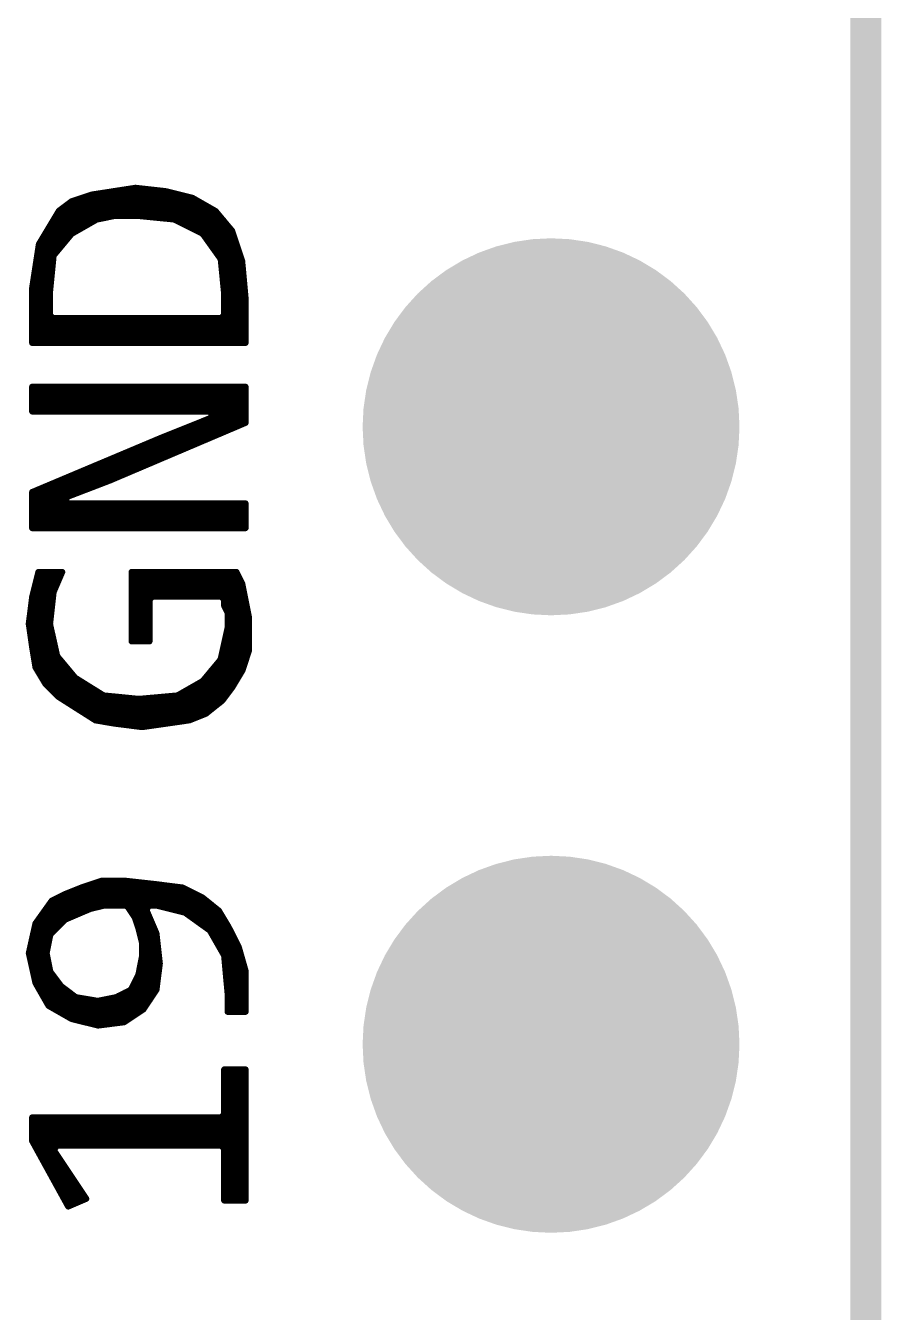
# Model space of a CAD drawing. Extents: x 491.8 to 537.2, y 395.3 to 465.5.
# Drawn here: x 524.48 to 528, y 428.13 to 433.42 of the extents above; entities that cross this region are included whole.
import ezdxf

# ---------------------------------------------------------------- set-up
doc = ezdxf.new("R2010")
doc.units = 0
doc.header["$MEASUREMENT"] = 0
doc.layers.get('0').update_dxf_attribs({"linetype": 'CONTINUOUS'})
doc.layers.add('SILKSCREENTOP_P', color=251, linetype='CONTINUOUS')

# ---------------------------------------------------------------- blocks, each defined once
blk = doc.blocks.new('ROUND_1')
at = {"const_width": 0.0127}
blk.add_lwpolyline([(-0.00635, 0, 1), (0.00635, 0, 1)], format="xyb", close=True, dxfattribs=at)
blk = doc.blocks.new('ROUND_370')
at = {"const_width": 0.77546}
blk.add_lwpolyline([(-0.38773, 0, 1), (0.38773, 0, 1)], format="xyb", close=True, dxfattribs=at)

msp = doc.modelspace()

# ---------------------------------------------------------------- linework, layer by layer
at = {"const_width": 0.127}
msp.add_lwpolyline([(527.940016, 447.259964), (527.940016, 400.99996)], dxfattribs=at)
at = {"layer": 'SILKSCREENTOP_P', "const_width": 0.0254}
for points in [[(524.934688, 432.753262), (524.75384, 432.725322)], [(524.7894, 432.625754), (524.7894, 432.73091)], [(524.8148, 432.630834), (524.8148, 432.73472)], [(524.8402, 432.635914), (524.8402, 432.738784)], [(524.8656, 432.637692), (524.8656, 432.742594)], [(524.891, 432.637692), (524.891, 432.746404)], [(524.9164, 432.637692), (524.9164, 432.750468)], [(525.059148, 432.739292), (524.934688, 432.753262)], [(524.9418, 432.637692), (524.9418, 432.7525)], [(524.9672, 432.63566), (524.9672, 432.749452)], [(524.9926, 432.63312), (524.9926, 432.746658)], [(525.018, 432.63058), (525.018, 432.743864)], [(525.0434, 432.62804), (525.0434, 432.74107)], [(525.169384, 432.71186), (525.059148, 432.739292)], [(525.0688, 432.6255), (525.0688, 432.737006)], [(525.0942, 432.622706), (525.0942, 432.730656)], [(524.672306, 432.698144), (524.619474, 432.65852)], [(524.6624, 432.552602), (524.6624, 432.690778)], [(524.75384, 432.725322), (524.672306, 432.698144)], [(524.6878, 432.573176), (524.6878, 432.703478)], [(524.7132, 432.587654), (524.7132, 432.71186)], [(524.7386, 432.602132), (524.7386, 432.720242)], [(524.764, 432.616864), (524.764, 432.726846)], [(525.1196, 432.610006), (525.1196, 432.724306)], [(525.145, 432.597306), (525.145, 432.717956)], [(525.264634, 432.65725), (525.169384, 432.71186)], [(525.1704, 432.584606), (525.1704, 432.711098)], [(525.1958, 432.571906), (525.1958, 432.69662)], [(525.2212, 432.549808), (525.2212, 432.682142)], [(524.619474, 432.65852), (524.537178, 432.521614)], [(524.6116, 432.491642), (524.6116, 432.645566)], [(524.637, 432.522122), (524.637, 432.671728)], [(524.7767, 432.623214), (524.847058, 432.637438)], [(524.847058, 432.637438), (524.849598, 432.637692)], [(524.849598, 432.637692), (524.948404, 432.637692)], [(524.948404, 432.637692), (524.949674, 432.637438)], [(524.949674, 432.637438), (525.090898, 432.623468)], [(525.090898, 432.623468), (525.095216, 432.622198)], [(525.2466, 432.514248), (525.2466, 432.667664)], [(525.332198, 432.576224), (525.264634, 432.65725)], [(525.272, 432.478688), (525.272, 432.648614)], [(524.5862, 432.361594), (524.5862, 432.603148)], [(524.674084, 432.565302), (524.77289, 432.62169)], [(524.77289, 432.62169), (524.7767, 432.623214)], [(525.095216, 432.622198), (525.208246, 432.56581)], [(525.2974, 432.339242), (525.2974, 432.618134)], [(525.3228, 432.115468), (525.3228, 432.587654)], [(525.373346, 432.453034), (525.332198, 432.576224)], [(524.537178, 432.521614), (524.509492, 432.341782)], [(524.5608, 432.115468), (524.5608, 432.560984)], [(524.599916, 432.477672), (524.670528, 432.562508)], [(524.670528, 432.562508), (524.674084, 432.565302)], [(525.208246, 432.56581), (525.212818, 432.561746)], [(525.212818, 432.561746), (525.28343, 432.46294)], [(525.3482, 432.115468), (525.3482, 432.528472)], [(524.5354, 432.115468), (524.5354, 432.509422)], [(524.583152, 432.329844), (524.597122, 432.470814)], [(524.597122, 432.470814), (524.599916, 432.477672)], [(525.28343, 432.46294), (525.285716, 432.456844)], [(525.285716, 432.456844), (525.299686, 432.31562)], [(525.387316, 432.299872), (525.373346, 432.453034)], [(525.3736, 432.115468), (525.3736, 432.450494)], [(524.509492, 432.341782), (524.509492, 432.115468)], [(524.51, 432.115468), (524.51, 432.344322)], [(524.582898, 432.328574), (524.583152, 432.329844)], [(524.582898, 432.229768), (524.582898, 432.328574)], [(525.299686, 432.31562), (525.299686, 432.31435)], [(525.299686, 432.31435), (525.299686, 432.229768)], [(525.387316, 432.115468), (525.387316, 432.299872)], [(524.595598, 432.217068), (524.582898, 432.229768)], [(524.5862, 432.115468), (524.5862, 432.221386)], [(525.286986, 432.217068), (524.595598, 432.217068)], [(524.6116, 432.115468), (524.6116, 432.217068)], [(524.637, 432.115468), (524.637, 432.217068)], [(524.6624, 432.115468), (524.6624, 432.217068)], [(524.6878, 432.115468), (524.6878, 432.217068)], [(524.7132, 432.115468), (524.7132, 432.217068)], [(524.7386, 432.115468), (524.7386, 432.217068)], [(524.764, 432.115468), (524.764, 432.217068)], [(524.7894, 432.115468), (524.7894, 432.217068)], [(524.8148, 432.115468), (524.8148, 432.217068)], [(524.8402, 432.115468), (524.8402, 432.217068)], [(524.8656, 432.115468), (524.8656, 432.217068)], [(524.891, 432.115468), (524.891, 432.217068)], [(524.9164, 432.115468), (524.9164, 432.217068)], [(524.9418, 432.115468), (524.9418, 432.217068)], [(524.9672, 432.115468), (524.9672, 432.217068)], [(524.9926, 432.115468), (524.9926, 432.217068)], [(525.018, 432.115468), (525.018, 432.217068)], [(525.0434, 432.115468), (525.0434, 432.217068)], [(525.0688, 432.115468), (525.0688, 432.217068)], [(525.0942, 432.115468), (525.0942, 432.217068)], [(525.1196, 432.115468), (525.1196, 432.217068)], [(525.145, 432.115468), (525.145, 432.217068)], [(525.1704, 432.115468), (525.1704, 432.217068)], [(525.1958, 432.115468), (525.1958, 432.217068)], [(525.2212, 432.115468), (525.2212, 432.217068)], [(525.2466, 432.115468), (525.2466, 432.217068)], [(525.272, 432.115468), (525.272, 432.217068)], [(525.299686, 432.229768), (525.286986, 432.217068)], [(525.2974, 432.115468), (525.2974, 432.222402)], [(524.509492, 432.115468), (525.387316, 432.115468)], [(525.387316, 431.934874), (524.509492, 431.934874)], [(524.509492, 431.934874), (524.509492, 431.833274)], [(524.51, 431.833274), (524.51, 431.934874)], [(524.5354, 431.833274), (524.5354, 431.934874)], [(524.5608, 431.833274), (524.5608, 431.934874)], [(524.5862, 431.833274), (524.5862, 431.934874)], [(524.6116, 431.833274), (524.6116, 431.934874)], [(524.637, 431.833274), (524.637, 431.934874)], [(524.6624, 431.833274), (524.6624, 431.934874)], [(524.6878, 431.833274), (524.6878, 431.934874)], [(524.7132, 431.833274), (524.7132, 431.934874)], [(524.7386, 431.833274), (524.7386, 431.934874)], [(524.764, 431.833274), (524.764, 431.934874)], [(524.7894, 431.833274), (524.7894, 431.934874)], [(524.8148, 431.833274), (524.8148, 431.934874)], [(524.8402, 431.833274), (524.8402, 431.934874)], [(524.8656, 431.833274), (524.8656, 431.934874)], [(524.891, 431.833274), (524.891, 431.934874)], [(524.9164, 431.833274), (524.9164, 431.934874)], [(524.9418, 431.833274), (524.9418, 431.934874)], [(524.9672, 431.833274), (524.9672, 431.934874)], [(524.9926, 431.833274), (524.9926, 431.934874)], [(525.018, 431.833274), (525.018, 431.934874)], [(525.0434, 431.833274), (525.0434, 431.934874)], [(525.0688, 431.833274), (525.0688, 431.934874)], [(525.0942, 431.833274), (525.0942, 431.934874)], [(525.1196, 431.833274), (525.1196, 431.934874)], [(525.145, 431.833274), (525.145, 431.934874)], [(525.1704, 431.833274), (525.1704, 431.934874)], [(525.1958, 431.833274), (525.1958, 431.934874)], [(525.2212, 431.833274), (525.2212, 431.934874)], [(525.2466, 431.83302), (525.2466, 431.934874)], [(525.272, 431.737516), (525.272, 431.934874)], [(525.2974, 431.748438), (525.2974, 431.934874)], [(525.3228, 431.759106), (525.3228, 431.934874)], [(525.3482, 431.770028), (525.3482, 431.934874)], [(525.3736, 431.780696), (525.3736, 431.934874)], [(525.387316, 431.786538), (525.387316, 431.934874)], [(524.509492, 431.833274), (525.244822, 431.833274)], [(525.244822, 431.833274), (525.249394, 431.80889)], [(524.830802, 431.550064), (525.387316, 431.786538)], [(525.249394, 431.80889), (525.037812, 431.724054)], [(525.1704, 431.694336), (525.1704, 431.77714)], [(525.1958, 431.705258), (525.1958, 431.7873)], [(525.2212, 431.715926), (525.2212, 431.79746)], [(525.2466, 431.726848), (525.2466, 431.80762)], [(525.037812, 431.724054), (524.509492, 431.501804)], [(525.0434, 431.640488), (525.0434, 431.72634)], [(525.0688, 431.651156), (525.0688, 431.7365)], [(525.0942, 431.662078), (525.0942, 431.74666)], [(525.1196, 431.672746), (525.1196, 431.75682)], [(525.145, 431.683668), (525.145, 431.76698)], [(524.9164, 431.586386), (524.9164, 431.673)], [(524.9418, 431.597308), (524.9418, 431.683668)], [(524.9672, 431.607976), (524.9672, 431.694336)], [(524.9926, 431.618898), (524.9926, 431.705004)], [(525.018, 431.629566), (525.018, 431.715672)], [(524.7894, 431.534062), (524.7894, 431.619406)], [(524.8148, 431.543968), (524.8148, 431.630074)], [(524.8402, 431.554128), (524.8402, 431.640996)], [(524.8656, 431.564796), (524.8656, 431.651664)], [(524.891, 431.575718), (524.891, 431.662332)], [(524.6624, 431.485294), (524.6624, 431.566066)], [(524.6878, 431.4952), (524.6878, 431.576734)], [(524.7132, 431.504852), (524.7132, 431.587402)], [(524.7386, 431.514758), (524.7386, 431.59807)], [(524.764, 431.52441), (524.764, 431.608738)], [(524.5354, 431.353468), (524.5354, 431.512472)], [(524.5608, 431.353468), (524.5608, 431.52314)], [(524.5862, 431.353468), (524.5862, 431.534062)], [(524.6116, 431.353468), (524.6116, 431.54473)], [(524.637, 431.353468), (524.637, 431.555398)], [(524.647668, 431.479706), (524.830802, 431.550064)], [(524.509492, 431.501804), (524.509492, 431.353468)], [(524.51, 431.353468), (524.51, 431.501804)], [(524.651986, 431.455068), (524.647668, 431.479706)], [(525.387316, 431.455068), (524.651986, 431.455068)], [(524.6624, 431.353468), (524.6624, 431.455068)], [(524.6878, 431.353468), (524.6878, 431.455068)], [(524.7132, 431.353468), (524.7132, 431.455068)], [(524.7386, 431.353468), (524.7386, 431.455068)], [(524.764, 431.353468), (524.764, 431.455068)], [(524.7894, 431.353468), (524.7894, 431.455068)], [(524.8148, 431.353468), (524.8148, 431.455068)], [(524.8402, 431.353468), (524.8402, 431.455068)], [(524.8656, 431.353468), (524.8656, 431.455068)], [(524.891, 431.353468), (524.891, 431.455068)], [(524.9164, 431.353468), (524.9164, 431.455068)], [(524.9418, 431.353468), (524.9418, 431.455068)], [(524.9672, 431.353468), (524.9672, 431.455068)], [(524.9926, 431.353468), (524.9926, 431.455068)], [(525.018, 431.353468), (525.018, 431.455068)], [(525.0434, 431.353468), (525.0434, 431.455068)], [(525.0688, 431.353468), (525.0688, 431.455068)], [(525.0942, 431.353468), (525.0942, 431.455068)], [(525.1196, 431.353468), (525.1196, 431.455068)], [(525.145, 431.353468), (525.145, 431.455068)], [(525.1704, 431.353468), (525.1704, 431.455068)], [(525.1958, 431.353468), (525.1958, 431.455068)], [(525.2212, 431.353468), (525.2212, 431.455068)], [(525.2466, 431.353468), (525.2466, 431.455068)], [(525.272, 431.353468), (525.272, 431.455068)], [(525.2974, 431.353468), (525.2974, 431.455068)], [(525.3228, 431.353468), (525.3228, 431.455068)], [(525.3482, 431.353468), (525.3482, 431.455068)], [(525.3736, 431.353468), (525.3736, 431.455068)], [(525.387316, 431.353468), (525.387316, 431.455068)], [(524.509492, 431.353468), (525.387316, 431.353468)], [(524.535146, 431.172874), (524.509492, 431.070258)], [(524.632936, 431.172874), (524.535146, 431.172874)], [(524.5354, 430.760378), (524.5354, 431.172874)], [(524.5608, 430.71796), (524.5608, 431.172874)], [(524.5862, 430.989486), (524.5862, 431.172874)], [(524.598138, 431.091848), (524.632936, 431.172874)], [(524.6116, 431.123344), (524.6116, 431.172874)], [(525.349724, 431.172874), (524.918686, 431.172874)], [(524.918686, 431.172874), (524.918686, 430.887886)], [(524.9418, 430.887886), (524.9418, 431.172874)], [(524.9672, 430.887886), (524.9672, 431.172874)], [(524.9926, 431.061876), (524.9926, 431.172874)], [(525.018, 431.071274), (525.018, 431.172874)], [(525.0434, 431.071274), (525.0434, 431.172874)], [(525.0688, 431.071274), (525.0688, 431.172874)], [(525.0942, 431.071274), (525.0942, 431.172874)], [(525.1196, 431.071274), (525.1196, 431.172874)], [(525.145, 431.071274), (525.145, 431.172874)], [(525.1704, 431.071274), (525.1704, 431.172874)], [(525.1958, 431.071274), (525.1958, 431.172874)], [(525.2212, 431.071274), (525.2212, 431.172874)], [(525.2466, 431.071274), (525.2466, 431.172874)], [(525.272, 431.071274), (525.272, 431.172874)], [(525.2974, 431.06594), (525.2974, 431.172874)], [(525.3228, 430.685194), (525.3228, 431.172874)], [(525.3482, 430.724056), (525.3482, 431.172874)], [(525.373854, 431.124868), (525.349724, 431.172874)], [(524.597122, 431.088292), (524.598138, 431.091848)], [(525.3736, 430.766474), (525.3736, 431.125376)], [(525.401286, 430.986692), (525.373854, 431.124868)], [(524.509492, 431.070258), (524.495522, 430.959768)], [(524.51, 430.859692), (524.51, 431.072798)], [(524.583152, 430.961292), (524.597122, 431.088292)], [(524.992092, 431.058574), (525.004792, 431.071274)], [(524.992092, 430.887886), (524.992092, 431.058574)], [(525.004792, 431.071274), (525.286986, 431.071274)], [(525.286986, 431.071274), (525.299686, 431.058574)], [(525.299686, 431.058574), (525.299686, 431.033428)], [(525.299686, 431.033428), (525.31264, 431.007774)], [(525.31264, 431.007774), (525.31391, 431.002186)], [(525.31391, 431.002186), (525.31391, 430.945544)], [(525.399, 430.841658), (525.399, 430.998884)], [(525.401286, 430.849024), (525.401286, 430.986692)], [(524.495522, 430.959768), (524.509492, 430.862994)], [(524.582898, 430.959768), (524.583152, 430.961292)], [(524.583152, 430.956974), (524.582898, 430.959768)], [(524.6116, 430.829974), (524.583152, 430.956974)], [(524.5862, 430.690782), (524.5862, 430.943766)], [(525.313656, 430.943004), (525.285462, 430.816004)], [(525.31391, 430.945544), (525.313656, 430.943004)], [(524.918686, 430.887886), (524.992092, 430.887886)], [(524.509492, 430.862994), (524.523208, 430.780698)], [(524.61414, 430.82464), (524.6116, 430.829974)], [(524.6116, 430.665382), (524.6116, 430.829466)], [(524.684752, 430.740058), (524.61414, 430.82464)], [(525.2974, 430.651412), (525.2974, 430.869852)], [(525.374362, 430.76749), (525.401286, 430.849024)], [(524.523208, 430.780698), (524.56334, 430.713642)], [(524.637, 430.647094), (524.637, 430.797208)], [(525.282668, 430.810416), (525.21231, 430.725834)], [(525.272, 430.628044), (525.272, 430.797716)], [(525.285462, 430.816004), (525.282668, 430.810416)], [(524.6624, 430.630838), (524.6624, 430.766728)], [(524.6878, 430.737264), (524.684752, 430.740058)], [(524.800576, 430.666906), (524.6878, 430.737264)], [(524.6878, 430.614836), (524.6878, 430.737264)], [(524.7132, 430.59858), (524.7132, 430.721516)], [(525.208754, 430.72304), (525.109948, 430.666652)], [(525.21231, 430.725834), (525.208754, 430.72304)], [(525.2212, 430.588674), (525.2212, 430.736756)], [(525.2466, 430.607724), (525.2466, 430.767236)], [(525.33296, 430.698656), (525.374362, 430.76749)], [(524.56334, 430.713642), (524.617696, 430.659286)], [(524.7386, 430.582324), (524.7386, 430.705514)], [(524.764, 430.566322), (524.764, 430.689766)], [(524.7894, 430.559464), (524.7894, 430.673764)], [(524.806164, 430.664874), (524.800576, 430.666906)], [(525.109948, 430.666652), (525.104868, 430.664874)], [(525.1196, 430.557686), (525.1196, 430.671986)], [(525.145, 430.561242), (525.145, 430.686464)], [(525.1704, 430.568354), (525.1704, 430.700942)], [(525.1958, 430.578514), (525.1958, 430.715674)], [(525.292066, 430.644046), (525.33296, 430.698656)], [(524.617696, 430.659286), (524.769588, 430.562766)], [(524.947134, 430.650904), (524.806164, 430.664874)], [(524.8148, 430.555146), (524.8148, 430.664112)], [(524.8402, 430.550828), (524.8402, 430.661572)], [(524.8656, 430.547272), (524.8656, 430.659032)], [(524.891, 430.54397), (524.891, 430.656492)], [(524.9164, 430.540922), (524.9164, 430.653952)], [(524.9418, 430.53762), (524.9418, 430.651412)], [(524.949674, 430.650904), (524.947134, 430.650904)], [(525.104868, 430.664874), (524.949674, 430.650904)], [(524.9672, 430.535842), (524.9672, 430.652428)], [(524.9926, 430.539398), (524.9926, 430.654714)], [(525.018, 430.543208), (525.018, 430.657)], [(525.0434, 430.546764), (525.0434, 430.659286)], [(525.0688, 430.55032), (525.0688, 430.661572)], [(525.0942, 430.553876), (525.0942, 430.663858)], [(525.224248, 430.589944), (525.292066, 430.644046)], [(524.769588, 430.562766), (524.851376, 430.54905)], [(524.962374, 430.53508), (525.156684, 430.56302)], [(525.156684, 430.56302), (525.224248, 430.589944)], [(524.851376, 430.54905), (524.962374, 430.53508)], [(524.712946, 429.875442), (524.643096, 429.847502)], [(524.795242, 429.902874), (524.712946, 429.875442)], [(524.7132, 429.772064), (524.7132, 429.875442)], [(524.7386, 429.782986), (524.7386, 429.884078)], [(524.764, 429.79086), (524.764, 429.89246)], [(524.7894, 429.79721), (524.7894, 429.900842)], [(524.891254, 429.902874), (524.795242, 429.902874)], [(524.8148, 429.801274), (524.8148, 429.902874)], [(524.8402, 429.801274), (524.8402, 429.902874)], [(524.8656, 429.801274), (524.8656, 429.902874)], [(524.891, 429.801274), (524.891, 429.902874)], [(525.017492, 429.888904), (524.891254, 429.902874)], [(524.9164, 429.774858), (524.9164, 429.90008)], [(524.9418, 429.721772), (524.9418, 429.897286)], [(524.9672, 429.3743), (524.9672, 429.894492)], [(524.9926, 429.801274), (524.9926, 429.891698)], [(525.128236, 429.874934), (525.017492, 429.888904)], [(525.018, 429.801274), (525.018, 429.88865)], [(525.0434, 429.795432), (525.0434, 429.885602)], [(525.0688, 429.789082), (525.0688, 429.8823)], [(525.0942, 429.782732), (525.0942, 429.879252)], [(525.1196, 429.776382), (525.1196, 429.87595)], [(525.20977, 429.834294), (525.128236, 429.874934)], [(524.59001, 429.820832), (524.522954, 429.726852)], [(524.643096, 429.847502), (524.59001, 429.820832)], [(524.6116, 429.70958), (524.6116, 429.831754)], [(524.637, 429.73498), (524.637, 429.844454)], [(524.6624, 429.75022), (524.6624, 429.855122)], [(524.6878, 429.761142), (524.6878, 429.865282)], [(525.145, 429.766476), (525.145, 429.866552)], [(525.1704, 429.748442), (525.1704, 429.853852)], [(525.1958, 429.730408), (525.1958, 429.841152)], [(525.277334, 429.779938), (525.20977, 429.834294)], [(525.2212, 429.71212), (525.2212, 429.824896)], [(524.5608, 429.416464), (524.5608, 429.779938)], [(524.5862, 429.68418), (524.5862, 429.815498)], [(524.64716, 429.74387), (524.745966, 429.786034)], [(524.745966, 429.786034), (524.747744, 429.786796)], [(524.747744, 429.786796), (524.804132, 429.800766)], [(524.804132, 429.800766), (524.807434, 429.801274)], [(524.807434, 429.801274), (524.892016, 429.801274)], [(524.892016, 429.801274), (524.902684, 429.795686)], [(524.902684, 429.795686), (524.930878, 429.753268)], [(524.979138, 429.783494), (524.990822, 429.801274)], [(525.020794, 429.686466), (524.979138, 429.783494)], [(524.990822, 429.801274), (525.019016, 429.801274)], [(525.019016, 429.801274), (525.022064, 429.800766)], [(525.022064, 429.800766), (525.135094, 429.772572)], [(525.135094, 429.772572), (525.139158, 429.770794)], [(525.139158, 429.770794), (525.237964, 429.700182)], [(525.2466, 429.687482), (525.2466, 429.804576)], [(525.272, 429.643032), (525.272, 429.784256)], [(525.318228, 429.711866), (525.277334, 429.779938)], [(524.522954, 429.726852), (524.495776, 429.605186)], [(524.5354, 429.460914), (524.5354, 429.744378)], [(524.586708, 429.684688), (524.643096, 429.741076)], [(524.643096, 429.741076), (524.64716, 429.74387)], [(524.930878, 429.753268), (524.932148, 429.75022)], [(524.932148, 429.75022), (524.946372, 429.707802)], [(524.9926, 429.411892), (524.9926, 429.751998)], [(525.2974, 429.598582), (525.2974, 429.746664)], [(524.51, 429.541178), (524.51, 429.669194)], [(524.569182, 429.607726), (524.583152, 429.678084)], [(524.583152, 429.678084), (524.586708, 429.684688)], [(524.946372, 429.707802), (524.946626, 429.70704)], [(524.946626, 429.70704), (524.96085, 429.650398)], [(525.018, 429.449992), (525.018, 429.692816)], [(525.03451, 429.562768), (525.020794, 429.686466)], [(525.237964, 429.700182), (525.241774, 429.696118)], [(525.241774, 429.696118), (525.298162, 429.597312)], [(525.359884, 429.628808), (525.318228, 429.711866)], [(525.3228, 429.363886), (525.3228, 429.702976)], [(524.569182, 429.602646), (524.569182, 429.607726)], [(524.96085, 429.650398), (524.961104, 429.64735)], [(524.961104, 429.64735), (524.961104, 429.590962)], [(525.3482, 429.363886), (525.3482, 429.652176)], [(525.387316, 429.532796), (525.359884, 429.628808)], [(524.495776, 429.605186), (524.522954, 429.482758)], [(524.583152, 429.532034), (524.569182, 429.602646)], [(524.96085, 429.588422), (524.94688, 429.518064)], [(524.961104, 429.590962), (524.96085, 429.588422)], [(525.020794, 429.454564), (525.03451, 429.562768)], [(525.298162, 429.597312), (525.299686, 429.592232)], [(525.299686, 429.592232), (525.31391, 429.437038)], [(525.3736, 429.363886), (525.3736, 429.580802)], [(524.585438, 429.526954), (524.583152, 429.532034)], [(524.627856, 429.470566), (524.585438, 429.526954)], [(524.5862, 429.38319), (524.5862, 429.525938)], [(524.94561, 429.514762), (524.917416, 429.458374)], [(524.9418, 429.357282), (524.9418, 429.506888)], [(524.94688, 429.518064), (524.94561, 429.514762)], [(525.387316, 429.363886), (525.387316, 429.532796)], [(524.522954, 429.482758), (524.576802, 429.388524)], [(524.6116, 429.368712), (524.6116, 429.492156)], [(524.630396, 429.468026), (524.627856, 429.470566)], [(524.686784, 429.425608), (524.630396, 429.468026)], [(524.637, 429.354234), (524.637, 429.462946)], [(524.911828, 429.452532), (524.85544, 429.424338)], [(524.917416, 429.458374), (524.911828, 429.452532)], [(524.9164, 429.340264), (524.9164, 429.456596)], [(524.967454, 429.3743), (525.020794, 429.454564)], [(524.6624, 429.339756), (524.6624, 429.443896)], [(524.692372, 429.423322), (524.686784, 429.425608)], [(524.6878, 429.330612), (524.6878, 429.424846)], [(524.776954, 429.409098), (524.692372, 429.423322)], [(524.7132, 429.324262), (524.7132, 429.419766)], [(524.7386, 429.317912), (524.7386, 429.415448)], [(524.764, 429.311562), (524.764, 429.411384)], [(524.781526, 429.409098), (524.776954, 429.409098)], [(524.852138, 429.423322), (524.781526, 429.409098)], [(524.7894, 429.308768), (524.7894, 429.410876)], [(524.8148, 429.311816), (524.8148, 429.415956)], [(524.8402, 429.315118), (524.8402, 429.421036)], [(524.85544, 429.424338), (524.852138, 429.423322)], [(524.8656, 429.318166), (524.8656, 429.429672)], [(524.891, 429.3235), (524.891, 429.442372)], [(525.31391, 429.437038), (525.31391, 429.435768)], [(525.31391, 429.435768), (525.31391, 429.363886)], [(524.576802, 429.388524), (524.671036, 429.334676)], [(524.887444, 429.32096), (524.967454, 429.3743)], [(525.31391, 429.363886), (525.387316, 429.363886)], [(524.671036, 429.334676), (524.780002, 429.307498)], [(524.780002, 429.307498), (524.887444, 429.32096)], [(525.387316, 429.12665), (525.299686, 429.12665)], [(525.299686, 429.12665), (525.299686, 428.941992)], [(525.3228, 428.587662), (525.3228, 429.12665)], [(525.3482, 428.587662), (525.3482, 429.12665)], [(525.3736, 428.587662), (525.3736, 429.12665)], [(525.387316, 428.587662), (525.387316, 429.12665)], [(525.286986, 428.929292), (524.509492, 428.929292)], [(524.509492, 428.929292), (524.509492, 428.832264)], [(524.51, 428.831502), (524.51, 428.929292)], [(524.5354, 428.785274), (524.5354, 428.929292)], [(524.5608, 428.739046), (524.5608, 428.929292)], [(524.5862, 428.693072), (524.5862, 428.929292)], [(524.6116, 428.813468), (524.6116, 428.929292)], [(524.637, 428.813468), (524.637, 428.929292)], [(524.6624, 428.813468), (524.6624, 428.929292)], [(524.6878, 428.813468), (524.6878, 428.929292)], [(524.7132, 428.813468), (524.7132, 428.929292)], [(524.7386, 428.813468), (524.7386, 428.929292)], [(524.764, 428.813468), (524.764, 428.929292)], [(524.7894, 428.813468), (524.7894, 428.929292)], [(524.8148, 428.813468), (524.8148, 428.929292)], [(524.8402, 428.813468), (524.8402, 428.929292)], [(524.8656, 428.813468), (524.8656, 428.929292)], [(524.891, 428.813468), (524.891, 428.929292)], [(524.9164, 428.813468), (524.9164, 428.929292)], [(524.9418, 428.813468), (524.9418, 428.929292)], [(524.9672, 428.813468), (524.9672, 428.929292)], [(524.9926, 428.813468), (524.9926, 428.929292)], [(525.018, 428.813468), (525.018, 428.929292)], [(525.0434, 428.813468), (525.0434, 428.929292)], [(525.0688, 428.813468), (525.0688, 428.929292)], [(525.0942, 428.813468), (525.0942, 428.929292)], [(525.1196, 428.813468), (525.1196, 428.929292)], [(525.145, 428.813468), (525.145, 428.929292)], [(525.1704, 428.813468), (525.1704, 428.929292)], [(525.1958, 428.813468), (525.1958, 428.929292)], [(525.2212, 428.813468), (525.2212, 428.929292)], [(525.2466, 428.813468), (525.2466, 428.929292)], [(525.272, 428.813468), (525.272, 428.929292)], [(525.299686, 428.941992), (525.286986, 428.929292)], [(525.2974, 428.808134), (525.2974, 428.934372)], [(524.509492, 428.832264), (524.657574, 428.563024)], [(524.599154, 428.793656), (524.609822, 428.813468)], [(524.609822, 428.813468), (525.286986, 428.813468)], [(525.286986, 428.813468), (525.299686, 428.800768)], [(524.731742, 428.594774), (524.599154, 428.793656)], [(524.6116, 428.646844), (524.6116, 428.775114)], [(525.299686, 428.800768), (525.299686, 428.587662)], [(524.637, 428.600616), (524.637, 428.737014)], [(524.6624, 428.565056), (524.6624, 428.698914)], [(524.6878, 428.575978), (524.6878, 428.660814)], [(524.7132, 428.5869), (524.7132, 428.622714)], [(524.657574, 428.563024), (524.731742, 428.594774)], [(525.299686, 428.587662), (525.387316, 428.587662)]]:
    msp.add_lwpolyline(points, dxfattribs=at)

# ---------------------------------------------------------------- block references
for p in [(526.644616, 431.770282), (526.644616, 429.230282)]:
    msp.add_blockref('ROUND_370', p)
at = {"layer": 'SILKSCREENTOP_P'}
for p in [(524.7894, 432.73091), (524.8148, 432.73472), (524.8402, 432.738784), (524.8656, 432.742594), (524.891, 432.746404), (524.9164, 432.750468), (524.934688, 432.753262), (524.9418, 432.7525), (524.9672, 432.749452), (524.9926, 432.746658), (525.018, 432.743864), (525.0434, 432.74107), (525.059148, 432.739292), (525.0688, 432.737006), (525.0942, 432.730656), (524.6624, 432.690778), (524.672306, 432.698144), (524.6878, 432.703478), (524.7132, 432.71186), (524.7386, 432.720242), (524.75384, 432.725322), (524.764, 432.726846), (525.1196, 432.724306), (525.145, 432.717956), (525.169384, 432.71186), (525.1704, 432.711098), (525.1958, 432.69662), (525.2212, 432.682142), (524.6116, 432.645566), (524.619474, 432.65852), (524.637, 432.671728), (524.7894, 432.625754), (524.8148, 432.630834), (524.8402, 432.635914), (524.847058, 432.637438), (524.849598, 432.637692), (524.8656, 432.637692), (524.891, 432.637692), (524.9164, 432.637692), (524.9418, 432.637692), (524.948404, 432.637692), (524.949674, 432.637438), (524.9672, 432.63566), (524.9926, 432.63312), (525.018, 432.63058), (525.0434, 432.62804), (525.0688, 432.6255), (525.090898, 432.623468), (525.2466, 432.667664), (525.264634, 432.65725), (525.272, 432.648614), (524.5862, 432.603148), (524.6878, 432.573176), (524.7132, 432.587654), (524.7386, 432.602132), (524.764, 432.616864), (524.77289, 432.62169), (524.7767, 432.623214), (525.0942, 432.622706), (525.095216, 432.622198), (525.1196, 432.610006), (525.145, 432.597306), (525.1704, 432.584606), (525.1958, 432.571906), (525.2974, 432.618134), (525.3228, 432.587654), (525.332198, 432.576224), (524.537178, 432.521614), (524.5608, 432.560984), (524.637, 432.522122), (524.6624, 432.552602), (524.670528, 432.562508), (524.674084, 432.565302), (525.208246, 432.56581), (525.212818, 432.561746), (525.2212, 432.549808), (525.3482, 432.528472), (524.5354, 432.509422), (524.597122, 432.470814), (524.599916, 432.477672), (524.6116, 432.491642), (525.2466, 432.514248), (525.272, 432.478688), (525.28343, 432.46294), (525.285716, 432.456844), (525.373346, 432.453034), (525.3736, 432.450494), (524.5862, 432.361594), (524.509492, 432.341782), (524.51, 432.344322), (524.582898, 432.328574), (524.583152, 432.329844), (525.2974, 432.339242), (525.299686, 432.31562), (525.299686, 432.31435), (525.299686, 432.31435), (525.387316, 432.299872), (525.387316, 432.299872), (524.582898, 432.229768), (524.5862, 432.221386), (524.595598, 432.217068), (524.6116, 432.217068), (524.637, 432.217068), (524.6624, 432.217068), (524.6878, 432.217068), (524.7132, 432.217068), (524.7386, 432.217068), (524.764, 432.217068), (524.7894, 432.217068), (524.8148, 432.217068), (524.8402, 432.217068), (524.8656, 432.217068), (524.891, 432.217068), (524.9164, 432.217068), (524.9418, 432.217068), (524.9672, 432.217068), (524.9926, 432.217068), (525.018, 432.217068), (525.0434, 432.217068), (525.0688, 432.217068), (525.0942, 432.217068), (525.1196, 432.217068), (525.145, 432.217068), (525.1704, 432.217068), (525.1958, 432.217068), (525.2212, 432.217068), (525.2466, 432.217068), (525.272, 432.217068), (525.286986, 432.217068), (525.2974, 432.222402), (525.299686, 432.229768), (524.509492, 432.115468), (524.51, 432.115468), (524.5354, 432.115468), (524.5608, 432.115468), (524.5862, 432.115468), (524.6116, 432.115468), (524.637, 432.115468), (524.6624, 432.115468), (524.6878, 432.115468), (524.7132, 432.115468), (524.7386, 432.115468), (524.764, 432.115468), (524.7894, 432.115468), (524.8148, 432.115468), (524.8402, 432.115468), (524.8656, 432.115468), (524.891, 432.115468), (524.9164, 432.115468), (524.9418, 432.115468), (524.9672, 432.115468), (524.9926, 432.115468), (525.018, 432.115468), (525.0434, 432.115468), (525.0688, 432.115468), (525.0942, 432.115468), (525.1196, 432.115468), (525.145, 432.115468), (525.1704, 432.115468), (525.1958, 432.115468), (525.2212, 432.115468), (525.2466, 432.115468), (525.272, 432.115468), (525.2974, 432.115468), (525.3228, 432.115468), (525.3482, 432.115468), (525.3736, 432.115468), (525.387316, 432.115468), (524.509492, 431.934874), (524.51, 431.934874), (524.5354, 431.934874), (524.5608, 431.934874), (524.5862, 431.934874), (524.6116, 431.934874), (524.637, 431.934874), (524.6624, 431.934874), (524.6878, 431.934874), (524.7132, 431.934874), (524.7386, 431.934874), (524.764, 431.934874), (524.7894, 431.934874), (524.8148, 431.934874), (524.8402, 431.934874), (524.8656, 431.934874), (524.891, 431.934874), (524.9164, 431.934874), (524.9418, 431.934874), (524.9672, 431.934874), (524.9926, 431.934874), (525.018, 431.934874), (525.0434, 431.934874), (525.0688, 431.934874), (525.0942, 431.934874), (525.1196, 431.934874), (525.145, 431.934874), (525.1704, 431.934874), (525.1958, 431.934874), (525.2212, 431.934874), (525.2466, 431.934874), (525.272, 431.934874), (525.2974, 431.934874), (525.3228, 431.934874), (525.3482, 431.934874), (525.3736, 431.934874), (525.387316, 431.934874), (525.387316, 431.934874), (524.509492, 431.833274), (524.51, 431.833274), (524.5354, 431.833274), (524.5608, 431.833274), (524.5862, 431.833274), (524.6116, 431.833274), (524.637, 431.833274), (524.6624, 431.833274), (524.6878, 431.833274), (524.7132, 431.833274), (524.7386, 431.833274), (524.764, 431.833274), (524.7894, 431.833274), (524.8148, 431.833274), (524.8402, 431.833274), (524.8656, 431.833274), (524.891, 431.833274), (524.9164, 431.833274), (524.9418, 431.833274), (524.9672, 431.833274), (524.9926, 431.833274), (525.018, 431.833274), (525.0434, 431.833274), (525.0688, 431.833274), (525.0942, 431.833274), (525.1196, 431.833274), (525.145, 431.833274), (525.1704, 431.833274), (525.1958, 431.833274), (525.2212, 431.833274), (525.244822, 431.833274), (525.2466, 431.83302), (525.1704, 431.77714), (525.1958, 431.7873), (525.2212, 431.79746), (525.2466, 431.80762), (525.249394, 431.80889), (525.3736, 431.780696), (525.387316, 431.786538), (525.037812, 431.724054), (525.0434, 431.72634), (525.0688, 431.7365), (525.0942, 431.74666), (525.1196, 431.75682), (525.145, 431.76698), (525.2466, 431.726848), (525.272, 431.737516), (525.2974, 431.748438), (525.3228, 431.759106), (525.3482, 431.770028), (524.9164, 431.673), (524.9418, 431.683668), (524.9672, 431.694336), (524.9926, 431.705004), (525.018, 431.715672), (525.1196, 431.672746), (525.145, 431.683668), (525.1704, 431.694336), (525.1958, 431.705258), (525.2212, 431.715926), (524.7894, 431.619406), (524.8148, 431.630074), (524.8402, 431.640996), (524.8656, 431.651664), (524.891, 431.662332), (524.9926, 431.618898), (525.018, 431.629566), (525.0434, 431.640488), (525.0688, 431.651156), (525.0942, 431.662078), (524.6624, 431.566066), (524.6878, 431.576734), (524.7132, 431.587402), (524.7386, 431.59807), (524.764, 431.608738), (524.891, 431.575718), (524.9164, 431.586386), (524.9418, 431.597308), (524.9672, 431.607976), (524.5354, 431.512472), (524.5608, 431.52314), (524.5862, 431.534062), (524.6116, 431.54473), (524.637, 431.555398), (524.7386, 431.514758), (524.764, 431.52441), (524.7894, 431.534062), (524.8148, 431.543968), (524.830802, 431.550064), (524.8402, 431.554128), (524.8656, 431.564796), (524.509492, 431.501804), (524.51, 431.501804), (524.647668, 431.479706), (524.6624, 431.485294), (524.6878, 431.4952), (524.7132, 431.504852), (524.651986, 431.455068), (524.6624, 431.455068), (524.6878, 431.455068), (524.7132, 431.455068), (524.7386, 431.455068), (524.764, 431.455068), (524.7894, 431.455068), (524.8148, 431.455068), (524.8402, 431.455068), (524.8656, 431.455068), (524.891, 431.455068), (524.9164, 431.455068), (524.9418, 431.455068), (524.9672, 431.455068), (524.9926, 431.455068), (525.018, 431.455068), (525.0434, 431.455068), (525.0688, 431.455068), (525.0942, 431.455068), (525.1196, 431.455068), (525.145, 431.455068), (525.1704, 431.455068), (525.1958, 431.455068), (525.2212, 431.455068), (525.2466, 431.455068), (525.272, 431.455068), (525.2974, 431.455068), (525.3228, 431.455068), (525.3482, 431.455068), (525.3736, 431.455068), (525.387316, 431.455068), (524.509492, 431.353468), (524.51, 431.353468), (524.5354, 431.353468), (524.5608, 431.353468), (524.5862, 431.353468), (524.6116, 431.353468), (524.637, 431.353468), (524.6624, 431.353468), (524.6878, 431.353468), (524.7132, 431.353468), (524.7386, 431.353468), (524.764, 431.353468), (524.7894, 431.353468), (524.8148, 431.353468), (524.8402, 431.353468), (524.8656, 431.353468), (524.891, 431.353468), (524.9164, 431.353468), (524.9418, 431.353468), (524.9672, 431.353468), (524.9926, 431.353468), (525.018, 431.353468), (525.0434, 431.353468), (525.0688, 431.353468), (525.0942, 431.353468), (525.1196, 431.353468), (525.145, 431.353468), (525.1704, 431.353468), (525.1958, 431.353468), (525.2212, 431.353468), (525.2466, 431.353468), (525.272, 431.353468), (525.2974, 431.353468), (525.3228, 431.353468), (525.3482, 431.353468), (525.3736, 431.353468), (525.387316, 431.353468), (524.535146, 431.172874), (524.5354, 431.172874), (524.5608, 431.172874), (524.5862, 431.172874), (524.6116, 431.172874), (524.632936, 431.172874), (524.918686, 431.172874), (524.9418, 431.172874), (524.9672, 431.172874), (524.9926, 431.172874), (525.018, 431.172874), (525.0434, 431.172874), (525.0688, 431.172874), (525.0942, 431.172874), (525.1196, 431.172874), (525.145, 431.172874), (525.1704, 431.172874), (525.1958, 431.172874), (525.2212, 431.172874), (525.2466, 431.172874), (525.272, 431.172874), (525.2974, 431.172874), (525.3228, 431.172874), (525.3482, 431.172874), (525.349724, 431.172874), (524.598138, 431.091848), (524.6116, 431.123344), (525.3736, 431.125376), (525.373854, 431.124868), (524.509492, 431.070258), (524.51, 431.072798), (524.597122, 431.088292), (524.992092, 431.058574), (524.9926, 431.061876), (525.004792, 431.071274), (525.018, 431.071274), (525.0434, 431.071274), (525.0688, 431.071274), (525.0942, 431.071274), (525.1196, 431.071274), (525.145, 431.071274), (525.1704, 431.071274), (525.1958, 431.071274), (525.2212, 431.071274), (525.2466, 431.071274), (525.272, 431.071274), (525.286986, 431.071274), (525.2974, 431.06594), (525.299686, 431.058574), (524.5862, 430.989486), (525.299686, 431.033428), (525.31264, 431.007774), (525.31391, 431.002186), (525.399, 430.998884), (525.401286, 430.986692), (525.401286, 430.986692), (524.495522, 430.959768), (524.582898, 430.959768), (524.583152, 430.961292), (524.583152, 430.956974), (524.5862, 430.943766), (525.313656, 430.943004), (525.31391, 430.945544), (524.918686, 430.887886), (524.9418, 430.887886), (524.9672, 430.887886), (524.992092, 430.887886), (524.509492, 430.862994), (524.51, 430.859692), (524.6116, 430.829974), (524.6116, 430.829466), (524.61414, 430.82464), (525.2974, 430.869852), (525.399, 430.841658), (525.401286, 430.849024), (524.523208, 430.780698), (524.637, 430.797208), (525.272, 430.797716), (525.282668, 430.810416), (525.285462, 430.816004), (524.5354, 430.760378), (524.6624, 430.766728), (524.684752, 430.740058), (524.6878, 430.737264), (524.6878, 430.737264), (524.7132, 430.721516), (525.208754, 430.72304), (525.21231, 430.725834), (525.2212, 430.736756), (525.2466, 430.767236), (525.3482, 430.724056), (525.3736, 430.766474), (525.374362, 430.76749), (524.5608, 430.71796), (524.56334, 430.713642), (524.5862, 430.690782), (524.6116, 430.665382), (524.7386, 430.705514), (524.764, 430.689766), (524.7894, 430.673764), (524.800576, 430.666906), (525.109948, 430.666652), (525.1196, 430.671986), (525.145, 430.686464), (525.1704, 430.700942), (525.1958, 430.715674), (525.3228, 430.685194), (525.33296, 430.698656), (524.617696, 430.659286), (524.637, 430.647094), (524.6624, 430.630838), (524.6878, 430.614836), (524.806164, 430.664874), (524.8148, 430.664112), (524.8402, 430.661572), (524.8656, 430.659032), (524.891, 430.656492), (524.9164, 430.653952), (524.9418, 430.651412), (524.947134, 430.650904), (524.949674, 430.650904), (524.9672, 430.652428), (524.9926, 430.654714), (525.018, 430.657), (525.0434, 430.659286), (525.0688, 430.661572), (525.0942, 430.663858), (525.104868, 430.664874), (525.272, 430.628044), (525.292066, 430.644046), (525.2974, 430.651412), (524.7132, 430.59858), (524.7386, 430.582324), (524.764, 430.566322), (524.769588, 430.562766), (525.145, 430.561242), (525.156684, 430.56302), (525.156684, 430.56302), (525.1704, 430.568354), (525.1958, 430.578514), (525.2212, 430.588674), (525.224248, 430.589944), (525.2466, 430.607724), (524.7894, 430.559464), (524.8148, 430.555146), (524.8402, 430.550828), (524.851376, 430.54905), (524.8656, 430.547272), (524.891, 430.54397), (524.9164, 430.540922), (524.9418, 430.53762), (524.962374, 430.53508), (524.9672, 430.535842), (524.9926, 430.539398), (525.018, 430.543208), (525.0434, 430.546764), (525.0688, 430.55032), (525.0942, 430.553876), (525.1196, 430.557686), (524.712946, 429.875442), (524.7132, 429.875442), (524.7386, 429.884078), (524.764, 429.89246), (524.7894, 429.900842), (524.795242, 429.902874), (524.8148, 429.902874), (524.8402, 429.902874), (524.8656, 429.902874), (524.891, 429.902874), (524.891254, 429.902874), (524.9164, 429.90008), (524.9418, 429.897286), (524.9672, 429.894492), (524.9926, 429.891698), (525.017492, 429.888904), (525.018, 429.88865), (525.0434, 429.885602), (525.0688, 429.8823), (525.0942, 429.879252), (525.1196, 429.87595), (525.128236, 429.874934), (524.59001, 429.820832), (524.6116, 429.831754), (524.637, 429.844454), (524.643096, 429.847502), (524.6624, 429.855122), (524.6878, 429.865282), (525.145, 429.866552), (525.1704, 429.853852), (525.1958, 429.841152), (525.20977, 429.834294), (525.2212, 429.824896), (524.5608, 429.779938), (524.5862, 429.815498), (524.7132, 429.772064), (524.7386, 429.782986), (524.745966, 429.786034), (524.747744, 429.786796), (524.764, 429.79086), (524.7894, 429.79721), (524.804132, 429.800766), (524.807434, 429.801274), (524.8148, 429.801274), (524.8402, 429.801274), (524.8656, 429.801274), (524.891, 429.801274), (524.892016, 429.801274), (524.902684, 429.795686), (524.9164, 429.774858), (524.979138, 429.783494), (524.990822, 429.801274), (524.9926, 429.801274), (525.018, 429.801274), (525.019016, 429.801274), (525.022064, 429.800766), (525.0434, 429.795432), (525.0688, 429.789082), (525.0942, 429.782732), (525.1196, 429.776382), (525.135094, 429.772572), (525.139158, 429.770794), (525.145, 429.766476), (525.2466, 429.804576), (525.272, 429.784256), (525.277334, 429.779938), (524.522954, 429.726852), (524.5354, 429.744378), (524.637, 429.73498), (524.643096, 429.741076), (524.64716, 429.74387), (524.6624, 429.75022), (524.6878, 429.761142), (524.930878, 429.753268), (524.932148, 429.75022), (524.9418, 429.721772), (524.9926, 429.751998), (525.1704, 429.748442), (525.1958, 429.730408), (525.2974, 429.746664), (524.51, 429.669194), (524.583152, 429.678084), (524.5862, 429.68418), (524.586708, 429.684688), (524.6116, 429.70958), (524.946372, 429.707802), (524.946626, 429.70704), (525.018, 429.692816), (525.020794, 429.686466), (525.2212, 429.71212), (525.237964, 429.700182), (525.241774, 429.696118), (525.2466, 429.687482), (525.318228, 429.711866), (525.3228, 429.702976), (524.569182, 429.607726), (524.96085, 429.650398), (524.96085, 429.650398), (524.961104, 429.64735), (524.961104, 429.64735), (525.272, 429.643032), (525.3482, 429.652176), (525.359884, 429.628808), (524.495776, 429.605186), (524.569182, 429.602646), (524.96085, 429.588422), (524.961104, 429.590962), (525.03451, 429.562768), (525.2974, 429.598582), (525.298162, 429.597312), (525.299686, 429.592232), (525.3736, 429.580802), (524.51, 429.541178), (524.583152, 429.532034), (524.585438, 429.526954), (524.5862, 429.525938), (524.9418, 429.506888), (524.94561, 429.514762), (524.94688, 429.518064), (525.387316, 429.532796), (525.387316, 429.532796), (524.522954, 429.482758), (524.5354, 429.460914), (524.6116, 429.492156), (524.627856, 429.470566), (524.630396, 429.468026), (524.637, 429.462946), (524.911828, 429.452532), (524.9164, 429.456596), (524.917416, 429.458374), (525.018, 429.449992), (525.020794, 429.454564), (524.5608, 429.416464), (524.6624, 429.443896), (524.686784, 429.425608), (524.6878, 429.424846), (524.692372, 429.423322), (524.7132, 429.419766), (524.7386, 429.415448), (524.764, 429.411384), (524.776954, 429.409098), (524.781526, 429.409098), (524.7894, 429.410876), (524.8148, 429.415956), (524.8402, 429.421036), (524.852138, 429.423322), (524.85544, 429.424338), (524.8656, 429.429672), (524.891, 429.442372), (524.9926, 429.411892), (525.31391, 429.437038), (525.31391, 429.435768), (524.576802, 429.388524), (524.5862, 429.38319), (524.6116, 429.368712), (524.637, 429.354234), (524.9418, 429.357282), (524.9672, 429.3743), (524.967454, 429.3743), (525.31391, 429.363886), (525.3228, 429.363886), (525.3482, 429.363886), (525.3736, 429.363886), (525.387316, 429.363886), (524.6624, 429.339756), (524.671036, 429.334676), (524.6878, 429.330612), (524.7132, 429.324262), (524.7386, 429.317912), (524.764, 429.311562), (524.780002, 429.307498), (524.7894, 429.308768), (524.8148, 429.311816), (524.8402, 429.315118), (524.8656, 429.318166), (524.887444, 429.32096), (524.891, 429.3235), (524.9164, 429.340264), (525.299686, 429.12665), (525.3228, 429.12665), (525.3482, 429.12665), (525.3736, 429.12665), (525.387316, 429.12665), (525.387316, 429.12665), (524.509492, 428.929292), (524.51, 428.929292), (524.5354, 428.929292), (524.5608, 428.929292), (524.5862, 428.929292), (524.6116, 428.929292), (524.637, 428.929292), (524.6624, 428.929292), (524.6878, 428.929292), (524.7132, 428.929292), (524.7386, 428.929292), (524.764, 428.929292), (524.7894, 428.929292), (524.8148, 428.929292), (524.8402, 428.929292), (524.8656, 428.929292), (524.891, 428.929292), (524.9164, 428.929292), (524.9418, 428.929292), (524.9672, 428.929292), (524.9926, 428.929292), (525.018, 428.929292), (525.0434, 428.929292), (525.0688, 428.929292), (525.0942, 428.929292), (525.1196, 428.929292), (525.145, 428.929292), (525.1704, 428.929292), (525.1958, 428.929292), (525.2212, 428.929292), (525.2466, 428.929292), (525.272, 428.929292), (525.286986, 428.929292), (525.2974, 428.934372), (525.299686, 428.941992), (524.509492, 428.832264), (524.51, 428.831502), (524.609822, 428.813468), (524.6116, 428.813468), (524.637, 428.813468), (524.6624, 428.813468), (524.6878, 428.813468), (524.7132, 428.813468), (524.7386, 428.813468), (524.764, 428.813468), (524.7894, 428.813468), (524.8148, 428.813468), (524.8402, 428.813468), (524.8656, 428.813468), (524.891, 428.813468), (524.9164, 428.813468), (524.9418, 428.813468), (524.9672, 428.813468), (524.9926, 428.813468), (525.018, 428.813468), (525.0434, 428.813468), (525.0688, 428.813468), (525.0942, 428.813468), (525.1196, 428.813468), (525.145, 428.813468), (525.1704, 428.813468), (525.1958, 428.813468), (525.2212, 428.813468), (525.2466, 428.813468), (525.272, 428.813468), (525.286986, 428.813468), (524.5354, 428.785274), (524.599154, 428.793656), (524.6116, 428.775114), (525.2974, 428.808134), (525.299686, 428.800768), (524.5608, 428.739046), (524.637, 428.737014), (524.5862, 428.693072), (524.6624, 428.698914), (524.6878, 428.660814), (524.6116, 428.646844), (524.7132, 428.622714), (524.637, 428.600616), (524.657574, 428.563024), (524.6624, 428.565056), (524.6878, 428.575978), (524.7132, 428.5869), (524.731742, 428.594774), (525.299686, 428.587662), (525.3228, 428.587662), (525.3482, 428.587662), (525.3736, 428.587662), (525.387316, 428.587662)]:
    msp.add_blockref('ROUND_1', p, dxfattribs=at)

doc.saveas('drawing.dxf')
